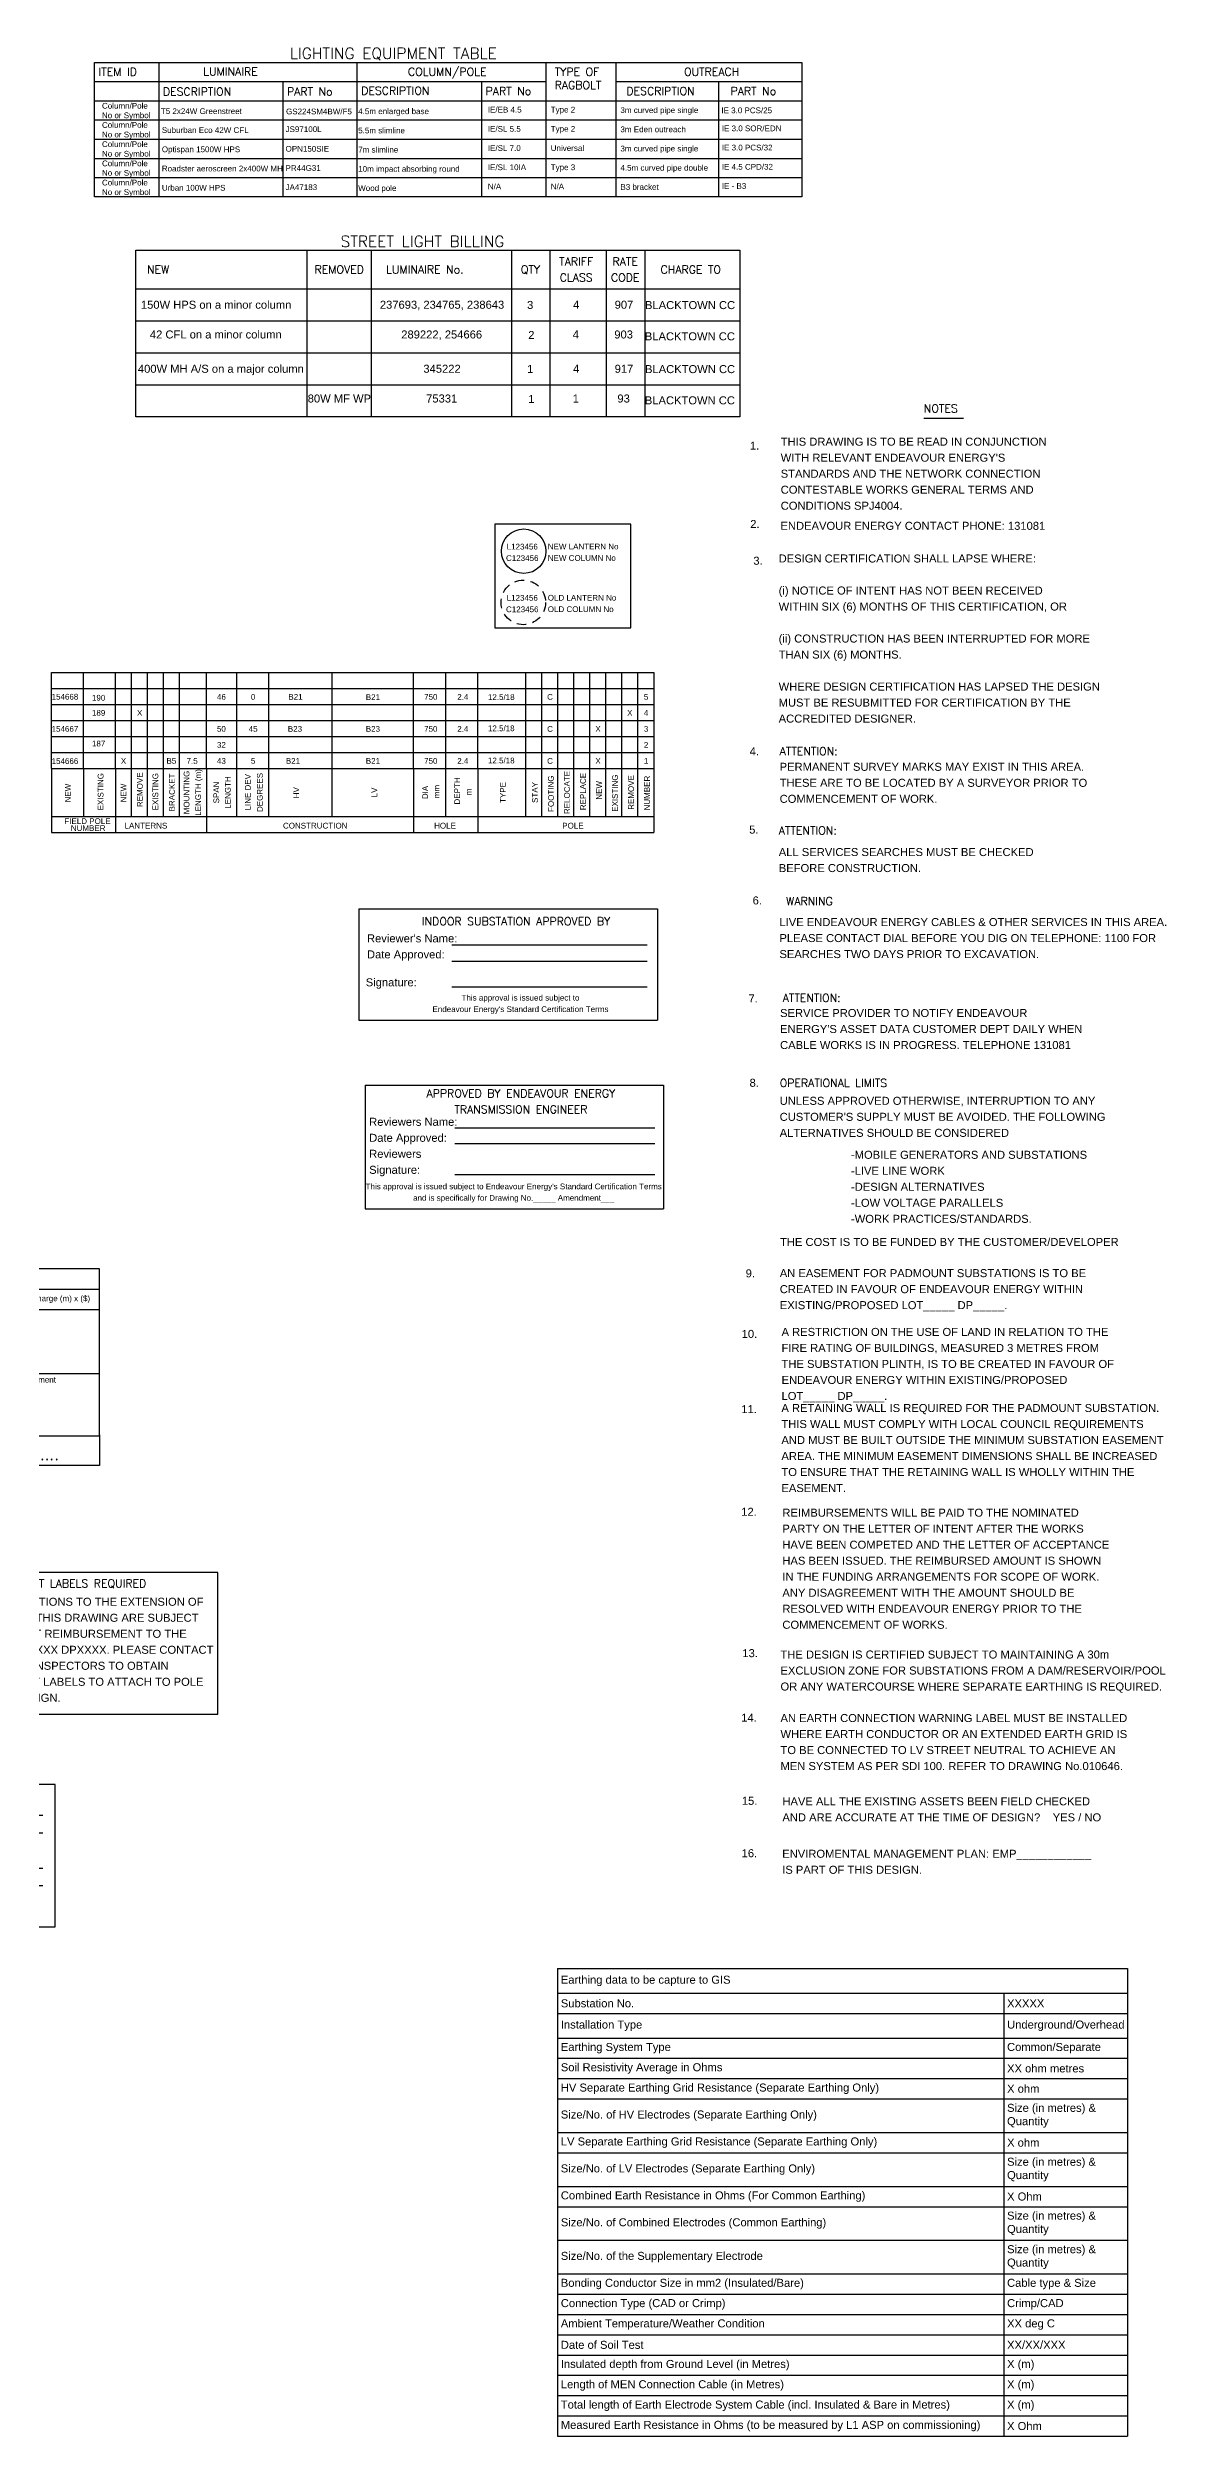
# Model space of a CAD drawing. Header units: metres. Extents: x -282 to 3977, y 160 to 949.
# Drawn here: x 2722 to 3071, y 203 to 949 of the extents above; entities that cross this region are included whole.
import ezdxf
from ezdxf.enums import TextEntityAlignment as Align

# ---------------------------------------------------------------- set-up
doc = ezdxf.new("R2010")
doc.units = ezdxf.units.M
doc.linetypes.add('Dash', pattern=[5, 3, -2])
doc.layers.get('0').update_dxf_attribs({"color": 6})
doc.layers.add('Notes', color=7, linetype='Continuous')
doc.styles.add('Elec', font='romand__.ttf')
doc.styles.get("Standard").update_dxf_attribs({"font": 'ARIAL.TTF'})

# ---------------------------------------------------------------- blocks, each defined once
blk = doc.blocks.new('NOTE-LIGHTING-EQUIPMENT')
at = {"lineweight": -3}
for p, q in [((20.11, 42), (20.11, 0)), ((81.95, 42), (81.95, 0)), ((140.88, 42), (140.88, 0)), ((162.78, 42), (162.78, 0)), ((0, 36), (140.88, 36)), ((0, 30), (220.89, 30)), ((58.85, 36), (58.85, 0)), ((81.95, 36), (120.88, 36)), ((120.88, 36), (120.88, 0)), ((162.78, 36), (220.89, 36)), ((194.84, 36), (194.84, 0)), ((0, 24), (220.89, 24)), ((0, 18), (220.89, 18)), ((0, 12), (220.89, 12)), ((0, 6), (220.89, 6))]:
    blk.add_line(p, q, dxfattribs=at)
blk.add_lwpolyline([(0, 42), (220.89, 42), (220.89, 0), (0, 0)], close=True, dxfattribs=at)
at = {"color": 7, "lineweight": -3, "style": 'Elec'}
blk.add_text('LIGHTING EQUIPMENT TABLE', height=3.5, dxfattribs=at).set_placement((60.97, 42), align=Align.BOTTOM_LEFT)
at = {"color": 7, "lineweight": -3, "char_height": 2.5, "attachment_point": 1, "style": 'Elec'}
for s, insert, width in [('ITEM ID', (1.25, 40.31), 14.1271), ('LUMINAIRE', (33.95, 40.36), 23.4899), ('COLUMN/POLE', (97.88, 40.31), 36.4143), ('TYPE OF RAGBOLT', (143.7, 40.31), 17.0024), ('OUTREACH', (184.08, 40.31), 19.158), ('DESCRIPTION', (21.36, 34.09), 23.5306), ('PART No', (60.1, 34.13), 16.3394), ('DESCRIPTION', (83.27, 34.39), 23.5306), ('PART No', (122.13, 34.29), 16.3394), ('DESCRIPTION', (166.09, 34.29), 23.5306), ('PART No', (198.6, 34.29), 16.3394)]:
    blk.add_mtext(s, dxfattribs=dict(at, insert=insert, width=width))
at = {"color": 7, "lineweight": -3, "char_height": 1.79, "attachment_point": 1}
for s, insert, width in [('Column/Pole No or Symbol', (2.34, 29.33), 16.7295), ('Column/Pole No or Symbol', (2.34, 23.33), 16.7295), ('T5 2x24W Greenstreet', (20.72, 27.64), 25.9591), ('GS224SM4BW/F5', (59.81, 27.55), 23.7687), ('4.5m enlarged base', (82.34, 27.61), 25.8011), ('IE/EB 4.5', (122.82, 28.11), 17.7154), ('Type 2', (142.46, 28.11), 17.7154), ('3m curved pipe single', (164.22, 27.96), 29.1779), ('IE 3.0 PCS/25', (195.74, 27.9), 24.0539), ('Column/Pole No or Symbol', (2.34, 17.33), 16.7295), ('Suburban Eco 42W CFL', (21.03, 21.72), 29.6917), ('Optispan 1500W HPS', (21.03, 15.72), 29.6917), ('JS97100L', (59.66, 22.01), 11.5881), ('OPN150SIE', (59.66, 15.89), 9.0241), ('5.5m slimline', (82.34, 21.61), 25.9455), ('7m slimline', (82.34, 15.61), 25.9455), ('IE/SL 5.5', (122.82, 22.11), 17.4265), ('IE/SL 7.0', (122.82, 16.11), 17.4265), ('Type 2', (142.46, 22.11), 17.4265), ('Universal', (142.46, 16.11), 17.4265), ('3m Eden outreach', (164.22, 21.96), 29.3223), ('3m curved pipe single', (164.22, 15.96), 29.3223), ('IE 3.0 SOR/EDN', (195.88, 22.27), 21.8623), ('IE 3.0 PCS/32', (195.88, 16.27), 21.8623), ('Column/Pole No or Symbol', (2.34, 11.33), 16.7295), ('Roadster aeroscreen 2x400W MH', (21.03, 9.72), 37.9738), ('PR44G31', (59.66, 9.89), 9.0241), ('10m impact absorbing round', (82.34, 9.61), 39.0822), ('IE/SL 10IA', (122.82, 10.11), 17.4265), ('Type 3', (142.46, 10.11), 17.4265), ('4.5m curved pipe double', (164.22, 9.96), 29.3223), ('IE 4.5 CPD/32', (195.88, 10.27), 21.8623), ('Column/Pole No or Symbol', (2.34, 5.33), 16.7295), ('Urban 100W HPS', (21.03, 3.72), 29.6917), ('JA47183', (59.66, 3.89), 9.0241), ('Wood pole', (82.34, 3.61), 25.9455), ('N/A', (122.82, 4.11), 17.4265), ('N/A', (142.46, 4.11), 17.4265), ('B3 bracket', (164.22, 3.96), 29.3223), ('IE - B3', (195.88, 4.27), 21.8623)]:
    blk.add_mtext(s, dxfattribs=dict(at, insert=insert, width=width))
blk = doc.blocks.new('NOTE_LANTERN-COLUMN-NUM')
blk.add_lwpolyline([(0, 0), (42.480708, 0), (42.480708, 32.366649), (0, 32.366649)], close=True)
blk.add_circle((9.017318, 23.946268), 6.94737)
at = {"linetype": 'Dash'}
blk.add_circle((8.905992, 7.946268), 6.94737, dxfattribs=at)
at = {"color": 7, "char_height": 1.79, "line_spacing_factor": 1.2}
for s, insert, attachment_point in [('L123456\\PC123456', (8.557972, 23.574377), 5), ('NEW LANTERN No\\PNEW COLUMN No', (16.525708, 23.607013), 4), ('L123456\\PC123456', (8.557972, 7.574377), 5), ('OLD LANTERN No\\POLD COLUMN No', (16.525708, 7.607013), 4)]:
    blk.add_mtext(s, dxfattribs=dict(at, insert=insert, attachment_point=attachment_point))
blk = doc.blocks.new('NOTE_POLE-LEGEND')
for p, q in [((-0.01, 45), (-0.01, 50)), ((-0.01, 40), (-0.01, 45)), ((0, 50), (188.05, 50)), ((0.02, 45), (188.05, 45)), ((9.99, 45), (9.99, 50)), ((9.99, 45), (9.99, 50)), ((9.99, 40), (9.99, 45)), ((9.99, 40), (9.99, 45)), ((13.05, 50), (188.05, 50)), ((13.05, 45), (188.05, 45)), ((19.99, 45), (19.99, 50)), ((19.99, 40), (19.99, 45)), ((24.99, 45), (24.99, 50)), ((24.99, 40), (24.99, 45)), ((29.99, 45), (29.99, 50)), ((29.99, 40), (29.99, 45)), ((34.99, 45), (34.99, 50)), ((34.99, 40), (34.99, 45)), ((39.92, 45), (39.92, 50)), ((39.92, 40), (39.92, 45)), ((48.32, 45), (48.32, 50)), ((48.32, 40), (48.32, 45)), ((57.85, 45), (57.85, 50)), ((57.85, 40), (57.85, 45)), ((67.85, 45), (67.85, 50)), ((67.85, 40), (67.85, 45)), ((87.49, 50), (87.49, 5.03)), ((113.05, 45), (113.05, 50)), ((113.05, 40), (113.05, 45)), ((123.05, 45), (123.05, 50)), ((123.05, 40), (123.05, 45)), ((133.05, 45), (133.05, 50)), ((133.05, 40), (133.05, 45)), ((148.05, 45), (148.05, 50)), ((148.05, 40), (148.05, 45)), ((153.05, 45), (153.05, 50)), ((153.05, 40), (153.05, 45)), ((158.05, 45), (158.05, 50)), ((158.05, 40), (158.05, 45)), ((163.05, 45), (163.05, 50)), ((163.05, 40), (163.05, 45)), ((168.05, 45), (168.05, 50)), ((168.05, 40), (168.05, 45)), ((173.05, 45), (173.05, 50)), ((173.05, 40), (173.05, 45)), ((178.05, 45), (178.05, 50)), ((178.05, 40), (178.05, 45)), ((183.05, 45), (183.05, 50)), ((183.05, 40), (183.05, 45)), ((188.05, 50), (188.05, 45)), ((188.05, 45), (188.05, 40)), ((-0.01, 35), (-0.01, 40)), ((0.02, 40), (188.05, 40)), ((9.99, 35), (9.99, 40)), ((9.99, 35), (9.99, 40)), ((13.05, 40), (188.05, 40)), ((19.99, 35), (19.99, 40)), ((24.99, 35), (24.99, 40)), ((29.99, 35), (29.99, 40)), ((34.99, 35), (34.99, 40)), ((39.92, 35), (39.92, 40)), ((48.32, 35), (48.32, 40)), ((57.85, 35), (57.85, 40)), ((67.85, 35), (67.85, 40)), ((113.05, 35), (113.05, 40)), ((123.05, 35), (123.05, 40)), ((133.05, 35), (133.05, 40)), ((148.05, 35), (148.05, 40)), ((153.05, 35), (153.05, 40)), ((158.05, 35), (158.05, 40)), ((163.05, 35), (163.05, 40)), ((168.05, 35), (168.05, 40)), ((173.05, 35), (173.05, 40)), ((178.05, 35), (178.05, 40)), ((183.05, 35), (183.05, 40)), ((188.05, 40), (188.05, 35)), ((-0.01, 30), (-0.01, 35)), ((-0.01, 25), (-0.01, 30)), ((0.02, 35), (188.05, 35)), ((0.02, 30), (188.05, 30)), ((9.99, 30), (9.99, 35)), ((9.99, 30), (9.99, 35)), ((9.99, 25), (9.99, 30)), ((9.99, 25), (9.99, 30)), ((13.05, 35), (188.05, 35)), ((13.05, 30), (188.05, 30)), ((19.99, 30), (19.99, 35)), ((19.99, 25), (19.99, 30)), ((24.99, 30), (24.99, 35)), ((24.99, 25), (24.99, 30)), ((29.99, 30), (29.99, 35)), ((29.99, 25), (29.99, 30)), ((34.99, 30), (34.99, 35)), ((34.99, 25), (34.99, 30)), ((39.92, 30), (39.92, 35)), ((39.92, 25), (39.92, 30)), ((48.32, 30), (48.32, 35)), ((48.32, 25), (48.32, 30)), ((57.85, 30), (57.85, 35)), ((57.85, 25), (57.85, 30)), ((67.85, 30), (67.85, 35)), ((67.85, 25), (67.85, 30)), ((113.05, 30), (113.05, 35)), ((113.05, 25), (113.05, 30)), ((123.05, 30), (123.05, 35)), ((123.05, 25), (123.05, 30)), ((133.05, 30), (133.05, 35)), ((133.05, 25), (133.05, 30)), ((148.05, 30), (148.05, 35)), ((148.05, 25), (148.05, 30)), ((153.05, 30), (153.05, 35)), ((153.05, 25), (153.05, 30)), ((158.05, 30), (158.05, 35)), ((158.05, 25), (158.05, 30)), ((163.05, 30), (163.05, 35)), ((163.05, 25), (163.05, 30)), ((168.05, 30), (168.05, 35)), ((168.05, 25), (168.05, 30)), ((173.05, 30), (173.05, 35)), ((173.05, 25), (173.05, 30)), ((178.05, 30), (178.05, 35)), ((178.05, 25), (178.05, 30)), ((183.05, 30), (183.05, 35)), ((183.05, 25), (183.05, 30)), ((188.05, 35), (188.05, 30)), ((188.05, 30), (188.05, 25)), ((-0.01, 20), (-0.01, 25)), ((0, 25), (188.05, 25)), ((9.99, 20), (9.99, 25)), ((9.99, 20), (9.99, 25)), ((13.05, 25), (188.05, 25)), ((19.99, 20), (19.99, 25)), ((24.99, 20), (24.99, 25)), ((29.99, 20), (29.99, 25)), ((34.99, 20), (34.99, 25)), ((39.92, 20), (39.92, 25)), ((48.32, 20), (48.32, 25)), ((57.85, 20), (57.85, 25)), ((67.85, 20), (67.85, 25)), ((113.05, 20), (113.05, 25)), ((123.05, 20), (123.05, 25)), ((133.05, 20), (133.05, 25)), ((148.05, 20), (148.05, 25)), ((153.05, 20), (153.05, 25)), ((158.05, 20), (158.05, 25)), ((163.05, 20), (163.05, 25)), ((168.05, 20), (168.05, 25)), ((173.05, 20), (173.05, 25)), ((178.05, 20), (178.05, 25)), ((183.05, 20), (183.05, 25)), ((188.05, 25), (188.05, 20)), ((-0.01, 20), (-0.01, 0)), ((0, 20), (188.05, 20)), ((9.99, 20), (9.99, 5)), ((13.05, 20), (188.05, 20)), ((19.99, 20), (19.99, 0)), ((24.99, 5), (24.99, 20)), ((29.99, 5), (29.99, 20)), ((34.99, 5), (34.99, 20)), ((39.92, 5), (39.92, 20)), ((48.32, 20), (48.32, 0)), ((57.85, 5), (57.85, 20)), ((67.85, 5), (67.85, 20)), ((113.05, 20), (113.05, 0)), ((123.05, 5), (123.05, 20)), ((133.05, 20), (133.05, 0)), ((148.05, 5), (148.05, 20)), ((153.05, 5), (153.05, 20)), ((158.05, 5), (158.05, 20)), ((163.05, 5), (163.05, 20)), ((168.05, 5), (168.05, 20)), ((173.05, 5), (173.05, 20)), ((178.05, 5), (178.05, 20)), ((183.05, 5), (183.05, 20)), ((188.05, 20), (188.05, 0)), ((0, 5), (188.05, 5)), ((0, 0), (188.05, 0))]:
    blk.add_line(p, q)
at = {"color": 7, "lineweight": -3}
for s, p in [('154668', (8.34, 40.98)), ('190', (16.77, 40.66)), ('189', (16.77, 35.95)), ('154667', (8.34, 30.92)), ('154666', (8.34, 20.86)), ('187', (16.77, 26.36))]:
    blk.add_text(s, height=1.79, dxfattribs=at).set_placement(p, align=Align.BOTTOM_RIGHT)
for s, p in [('X', (27.49, 37.36)), ('46', (53.02, 42.36)), ('0', (62.93, 42.36)), ('B21', (76.14, 42.36)), ('B21', (100.32, 42.29)), ('750', (118.4, 42.36)), ('2.4', (128.4, 42.36)), ('12.5/18', (140.4, 42.29)), ('C', (155.63, 42.36)), ('X', (180.54, 37.36)), ('4', (185.63, 37.36)), ('5', (185.63, 42.36)), ('50', (53.02, 32.36)), ('45', (62.93, 32.36)), ('B23', (75.98, 32.36)), ('B23', (100.32, 32.36)), ('750', (118.4, 32.36)), ('2.4', (128.4, 32.36)), ('12.5/18', (140.4, 32.54)), ('C', (155.63, 32.36)), ('X', (170.63, 32.36)), ('3', (185.63, 32.36)), ('X', (22.46, 22.36)), ('B5', (37.4, 22.36)), ('7.5', (43.87, 22.36)), ('43', (53.02, 22.36)), ('32', (53.02, 27.36)), ('5', (62.93, 22.36)), ('B21', (75.37, 22.36)), ('B21', (100.32, 22.36)), ('750', (118.4, 22.36)), ('2.4', (128.4, 22.36)), ('12.5/18', (140.4, 22.48)), ('C', (155.63, 22.36)), ('X', (170.63, 22.36)), ('2', (185.63, 27.36)), ('1', (185.63, 22.36))]:
    blk.add_text(s, height=1.79, dxfattribs=at).set_placement(p, align=Align.MIDDLE_CENTER)
for s, p in [('NEW', (6.53, 9.41)), ('NEW', (23.9, 9.41)), ('REMOVE', (28.99, 7.93)), ('mm', (121.65, 10.7)), ('m', (131.65, 11.6))]:
    blk.add_text(s, height=1.79, rotation=90, dxfattribs=at).set_placement(p, align=Align.BOTTOM_LEFT)
for s, p in [('EXISTING', (16.73, 12.74)), ('EXISTING', (33.83, 12.74)), ('BRACKET', (39.01, 12.5)), ('MOUNTING', (43.57, 12.5)), ('LENGTH (m)', (47.17, 12.5)), ('SPAN', (52.85, 12.5)), ('LENGTH', (56.45, 12.5)), ('LINE DEV', (62.7, 12.57)), ('DEGREES', (66.45, 12.5)), ('DEPTH', (128.05, 12.98)), ('TYPE', (142.35, 12.5)), ('STAY', (152.35, 12.5)), ('FOOTING', (157.35, 12.12)), ('RELOCATE', (162.35, 12.5)), ('REPLACE', (167.35, 12.79)), ('NEW', (172.35, 13.17)), ('EXISTING', (177.35, 12.3)), ('REMOVE', (182.35, 12.5)), ('NUMBER', (187.35, 12.31)), ('HV', (77.83, 12.43)), ('LV', (102.2, 12.5)), ('DIA', (118.05, 12.5))]:
    blk.add_text(s, height=1.79, rotation=90, dxfattribs=at).set_placement(p, align=Align.BOTTOM_CENTER)
for s, p in [('FIELD POLE', (3.97, 2.1)), ('NUMBER', (6, -0.06)), ('LANTERNS', (22.78, 0.7)), ('CONSTRUCTION', (72.24, 0.7)), ('HOLE', (119.44, 0.7)), ('POLE', (159.44, 0.7))]:
    blk.add_text(s, height=1.79, dxfattribs=at).set_placement(p, align=Align.BOTTOM_LEFT)
blk = doc.blocks.new('NOTE_LIGHTING-DETAILS')
for p, q in [((53.38, 52), (53.38, 0)), ((73.53, 52), (73.53, 0)), ((117.33, 52), (117.33, 0)), ((129.33, 52), (129.33, 0)), ((146.9, 52), (146.9, 0)), ((158.9, 52), (158.9, 0)), ((0, 40), (188.58, 40)), ((0, 30), (188.58, 30)), ((0, 20), (188.58, 20)), ((0, 10), (188.58, 10))]:
    blk.add_line(p, q)
blk.add_lwpolyline([(0, 0), (0, 52), (188.58, 52), (188.58, 0)], close=True)
at = {"color": 7, "lineweight": -3, "style": 'Elec'}
blk.add_text('STREET LIGHT BILLING', height=3.5, dxfattribs=at).set_placement((89.52, 52), align=Align.BOTTOM_CENTER)
for s, p in [('NEW', (6.97, 46)), ('REMOVED', (63.52, 46)), ('LUMINAIRE No.', (90.24, 46)), ('QTY', (123.23, 46)), ('CHARGE TO', (173.29, 45.99))]:
    blk.add_text(s, height=2.5, dxfattribs=at).set_placement(p, align=Align.MIDDLE_CENTER)
at = {"color": 7, "lineweight": -3}
for s, p in [('150W HPS on a minor column', (25.08, 35)), ('237693, 234765, 238643', (95.62, 35)), ('3', (123.14, 34.94)), ('4', (137.5, 35)), ('907', (152.43, 35)), ('BLACKTOWN CC', (173.07, 34.89)), ('42 CFL on a minor column', (24.97, 25.71)), ('289222, 254666', (95.51, 25.71)), ('2', (123.51, 25.55)), ('4', (137.39, 25.71)), ('903', (152.32, 25.71)), ('BLACKTOWN CC', (173.01, 25.13)), ('400W MH A/S on a major column', (26.56, 15)), ('345222', (95.62, 15)), ('1', (123.14, 14.94)), ('4', (137.5, 15)), ('917', (152.43, 15)), ('BLACKTOWN CC', (173.07, 14.89)), ('80W MF WP', (63.57, 5.71)), ('75331', (95.51, 5.71)), ('1', (123.51, 5.55)), ('1', (137.39, 5.71)), ('93', (152.32, 5.71)), ('BLACKTOWN CC', (173.01, 5.13))]:
    blk.add_text(s, height=2.5, dxfattribs=at).set_placement(p, align=Align.MIDDLE_CENTER)
at = {"color": 7, "lineweight": -3, "insert": (137.5, 46), "char_height": 2.5, "width": 12.4343, "attachment_point": 5, "line_spacing_factor": 1.2, "style": 'Elec'}
blk.add_mtext('TARIFF CLASS', dxfattribs=at)
at = {"color": 7, "lineweight": -3, "insert": (152.81, 46), "char_height": 2.5, "attachment_point": 5, "line_spacing_factor": 1.2, "style": 'Elec'}
blk.add_mtext('RATE\\PCODE', dxfattribs=at)
blk = doc.blocks.new('NOTE_CERTIFIED-BY-IE')
at = {"color": 7, "linetype": 'Continuous', "lineweight": -3}
for p, q in [((21.25, 34.9), (73.15, 34.9)), ((25.46, 29.41), (73.15, 29.41)), ((2.51, 18.32), (73.15, 18.32)), ((20.45, 12.96), (73.15, 12.96))]:
    blk.add_line(p, q, dxfattribs=at)
blk.add_lwpolyline([(0, 0), (76.98, 0), (76.98, 44.52), (0, 44.52)], close=True)
at = {"color": 7, "lineweight": -3}
for s, p in [('Amendment:', (1.7, 35.94)), ('Date Approved:', (1.37, 30.47)), ("Examiner's Signature:", (1.37, 25.01))]:
    blk.add_text(s, height=2.5, dxfattribs=at).set_placement(p, align=Align.MIDDLE_LEFT)
at = {"color": 7, "lineweight": -3, "style": 'Elec'}
blk.add_text('CERTIFIED BY ENDEAVOUR ENERGY', height=2.52, dxfattribs=at).set_placement((38.51, 41.58), align=Align.MIDDLE_CENTER)
at = {"color": 7, "lineweight": -3}
blk.add_text('Print Name:', height=2.5, dxfattribs=at).set_placement((2.4, 11.95), align=Align.BOTTOM_LEFT)
at = {"color": 7, "lineweight": -3, "insert": (38.49, 5.99), "char_height": 1.79, "attachment_point": 5, "line_spacing_factor": 1.2}
blk.add_mtext("This Certification is issued subject to \\PEndeavour Energy's \\PStandard Certification Terms", dxfattribs=at)
blk = doc.blocks.new('NOTE_MAIN')
blk.add_line((-6.23, -3.03), (6.19, -3.03))
at = {"color": 7, "lineweight": -3, "style": 'Elec'}
for s, p in [('NOTES', (-6.25, 1.25)), ('ATTENTION:', (-51.25, -105.85)), ('ATTENTION:', (-51.52, -130.59)), ('ATTENTION:', (-50.31, -182.91)), ('OPERATIONAL LIMITS', (-51.24, -209.48))]:
    blk.add_text(s, height=2.5, dxfattribs=at).set_placement(p, align=Align.TOP_LEFT)
at = {"color": 7, "lineweight": -3}
for s, p in [('1.', (-60.54, -10.4)), ('2.', (-60.43, -34.86)), ('ENDEAVOUR ENERGY CONTACT PHONE: 131081', (-50.99, -35.43)), ('4.', (-60.62, -105.88)), ('7.', (-60.98, -183.07)), ('8.', (-60.65, -209.41)), ('THE COST IS TO BE FUNDED BY THE CUSTOMER/DEVELOPER', (-51.14, -259.14)), (' 9.', (-62.84, -268.95)), ('10.', (-63.11, -287.85)), ('11.', (-63.21, -311.36)), ('12.', (-63.25, -343.43))]:
    blk.add_text(s, height=2.5, dxfattribs=at).set_placement(p, align=Align.TOP_LEFT)
for s, p in [('3.', (-58.01, -47.59)), ('6.', (-58.23, -153.7))]:
    blk.add_text(s, height=2.5, dxfattribs=at).set_placement(p, align=Align.MIDDLE_CENTER)
blk.add_text('5.', height=2.5, dxfattribs=at).set_placement((-60.77, -133.58), align=Align.BOTTOM_LEFT)
at = {"color": 7, "lineweight": -3, "style": 'Elec'}
blk.add_text('WARNING', height=2.5, dxfattribs=at).set_placement((-41.95, -153.93), align=Align.MIDDLE_CENTER)
at = {"color": 7, "lineweight": -3}
for s, p in [('13.', (-62.9, -388.84)), ('14.', (-63.24, -409)), ('15.', (-63.06, -434.96)), ('16.', (-63.12, -451.33))]:
    blk.add_text(s, height=2.5, dxfattribs=at).set_placement(p, align=Align.MIDDLE_LEFT)
at = {"color": 7, "lineweight": -3, "char_height": 2.5, "attachment_point": 1, "line_spacing_factor": 1.2}
for s, insert, width in [("THIS DRAWING IS TO BE READ IN CONJUNCTION\\PWITH RELEVANT ENDEAVOUR ENERGY'S STANDARDS AND THE NETWORK CONNECTION CONTESTABLE WORKS GENERAL TERMS AND CONDITIONS SPJ4004.", (-50.92, -9.15), 83.7313), ('AN EASEMENT FOR PADMOUNT SUBSTATIONS IS TO BE CREATED IN FAVOUR OF ENDEAVOUR ENERGY WITHIN EXISTING/PROPOSED LOT_____ DP_____.', (-51.21, -268.88), 99.2306), ('A RESTRICTION ON THE USE OF LAND IN RELATION TO THE FIRE RATING OF BUILDINGS, MEASURED 3 METRES FROM THE SUBSTATION PLINTH, IS TO BE CREATED IN FAVOUR OF ENDEAVOUR ENERGY WITHIN EXISTING/PROPOSED LOT_____ DP_____.', (-50.66, -287.24), 104.2576), ('REIMBURSEMENTS WILL BE PAID TO THE NOMINATED PARTY ON THE LETTER OF INTENT AFTER THE WORKS HAVE BEEN COMPETED AND THE LETTER OF ACCEPTANCE HAS BEEN ISSUED. THE REIMBURSED AMOUNT IS SHOWN IN THE FUNDING ARRANGEMENTS FOR SCOPE OF WORK. ANY DISAGREEMENT WITH THE AMOUNT SHOULD BE RESOLVED WITH ENDEAVOUR ENERGY PRIOR TO THE COMMENCEMENT OF WORKS.', (-50.4, -343.71), 102.9732)]:
    blk.add_mtext(s, dxfattribs=dict(at, insert=insert, width=width))
at = {"color": 7, "lineweight": -3, "char_height": 2.5, "line_spacing_factor": 1.2}
for s, insert, attachment_point in [('DESIGN CERTIFICATION SHALL LAPSE WHERE:\\P\\P(i) NOTICE OF INTENT HAS NOT BEEN RECEIVED\\PWITHIN SIX (6) MONTHS OF THIS CERTIFICATION, OR\\P\\P(ii) CONSTRUCTION HAS BEEN INTERRUPTED FOR MORE \\PTHAN SIX (6) MONTHS.\\P\\PWHERE DESIGN CERTIFICATION HAS LAPSED THE DESIGN\\PMUST BE RESUBMITTED FOR CERTIFICATION BY THE \\PACCREDITED DESIGNER.', (-51.56, -45.64), 1), ('PERMANENT SURVEY MARKS MAY EXIST IN THIS AREA. \\PTHESE ARE TO BE LOCATED BY A SURVEYOR PRIOR TO \\PCOMMENCEMENT OF WORK.', (-51.25, -110.71), 1), ('ALL SERVICES SEARCHES MUST BE CHECKED \\PBEFORE CONSTRUCTION.', (-51.52, -144.88), 7), ('LIVE ENDEAVOUR ENERGY CABLES & OTHER SERVICES IN THIS AREA.\\PPLEASE CONTACT DIAL BEFORE YOU DIG ON TELEPHONE: 1100 FOR\\PSEARCHES TWO DAYS PRIOR TO EXCAVATION.', (-51.32, -165.48), 4), ("SERVICE PROVIDER TO NOTIFY ENDEAVOUR \\PENERGY'S ASSET DATA CUSTOMER DEPT DAILY WHEN\\PCABLE WORKS IS IN PROGRESS. TELEPHONE 131081", (-51.12, -187.62), 1), ("UNLESS APPROVED OTHERWISE, INTERRUPTION TO ANY \\PCUSTOMER'S SUPPLY MUST BE AVOIDED. THE FOLLOWING \\PALTERNATIVES SHOULD BE CONSIDERED", (-51.24, -215.05), 1), ('-MOBILE GENERATORS AND SUBSTATIONS\\P-LIVE LINE WORK\\P-DESIGN ALTERNATIVES\\P-LOW VOLTAGE PARALLELS\\P-WORK PRACTICES/STANDARDS.', (-28.98, -231.91), 1), ('A RETAINING WALL IS REQUIRED FOR THE PADMOUNT SUBSTATION.\\PTHIS WALL MUST COMPLY WITH LOCAL COUNCIL REQUIREMENTS\\PAND MUST BE BUILT OUTSIDE THE MINIMUM SUBSTATION EASEMENT\\PAREA. THE MINIMUM EASEMENT DIMENSIONS SHALL BE INCREASED\\PTO ENSURE THAT THE RETAINING WALL IS WHOLLY WITHIN THE\\PEASEMENT.', (-50.7, -311.01), 1), ('THE DESIGN IS CERTIFIED SUBJECT TO MAINTAINING A 30m \\PEXCLUSION ZONE FOR SUBSTATIONS FROM A DAM/RESERVOIR/POOL \\POR ANY WATERCOURSE WHERE SEPARATE EARTHING IS REQUIRED.', (-50.99, -388.01), 1), ('AN EARTH CONNECTION WARNING LABEL MUST BE INSTALLED \\PWHERE EARTH CONDUCTOR OR AN EXTENDED EARTH GRID IS \\PTO BE CONNECTED TO LV STREET NEUTRAL TO ACHIEVE AN \\PMEN SYSTEM AS PER SDI 100. REFER TO DRAWING No.010646.', (-50.99, -416.63), 4), ('HAVE ALL THE EXISTING ASSETS BEEN FIELD CHECKED\\PAND ARE ACCURATE AT THE TIME OF DESIGN?    YES / NO', (-50.39, -437.65), 4), ('ENVIROMENTAL MANAGEMENT PLAN: EMP____________\\PIS PART OF THIS DESIGN.', (-50.45, -454.02), 4)]:
    blk.add_mtext(s, dxfattribs=dict(at, insert=insert, attachment_point=attachment_point))
blk = doc.blocks.new('NOTE_APPROVAL_TRANS_ENG')
for p, q in [((0, 38.6), (0, 0)), ((0, 38.6), (93.17, 38.6)), ((93.17, 38.6), (93.17, 0)), ((0, 0), (93.17, 0))]:
    blk.add_line(p, q)
at = {"color": 7, "linetype": 'Continuous', "lineweight": -3}
for p, q in [((28, 25.28), (90.45, 25.28)), ((28, 20.43), (90.45, 20.43)), ((28, 10.76), (90.45, 10.76))]:
    blk.add_line(p, q, dxfattribs=at)
at = {"color": 7, "lineweight": -3, "insert": (48.65, 33.57), "char_height": 2.5, "attachment_point": 5, "line_spacing_factor": 1.2, "style": 'Elec'}
blk.add_mtext('APPROVED BY ENDEAVOUR ENERGY \\PTRANSMISSION ENGINEER', dxfattribs=at)
at = {"color": 7, "lineweight": -3, "insert": (1.27, 19.31), "char_height": 2.5, "attachment_point": 4, "line_spacing_factor": 1.2}
blk.add_mtext('Reviewers Name:\\PDate Approved:\\PReviewers \\PSignature:', dxfattribs=at)
at = {"color": 7, "lineweight": -3, "insert": (46.4, 4.94), "char_height": 1.79, "width": 92.4748, "attachment_point": 5, "line_spacing_factor": 1.2}
blk.add_mtext("This approval is issued subject to Endeavour Energy's Standard Certification Terms and is specifically for Drawing No._____ Amendment___", dxfattribs=at)
blk = doc.blocks.new('NOTE_APPROVAL_INDOOR_SUB')
for p, q in [((0, 34.8), (0, 0)), ((0, 34.8), (93.28, 34.8)), ((93.28, 34.8), (93.28, 0)), ((0, 0), (93.28, 0))]:
    blk.add_line(p, q)
at = {"color": 7, "linetype": 'Continuous', "lineweight": -3}
for p, q in [((29.04, 23.55), (90.01, 23.55)), ((29.04, 18.45), (90.01, 18.45)), ((29.04, 10.38), (90.01, 10.38))]:
    blk.add_line(p, q, dxfattribs=at)
at = {"color": 7, "lineweight": -3, "style": 'Elec'}
blk.add_text('INDOOR SUBSTATION APPROVED BY', height=2.5, dxfattribs=at).set_placement((49.12, 30.87), align=Align.MIDDLE_CENTER)
at = {"color": 7, "lineweight": -3}
blk.add_text('Signature:', height=2.5, dxfattribs=at).set_placement((2.19, 11.81), align=Align.MIDDLE_LEFT)
at = {"color": 7, "lineweight": -3, "line_spacing_factor": 1.2}
for s, insert, char_height, attachment_point in [("Reviewer's Name:\\PDate Approved:", (2.57, 22.66), 2.5, 4), ("This approval is issued subject to\\PEndeavour Energy's Standard Certification Terms", (50.5, 4.94), 1.79, 5)]:
    blk.add_mtext(s, dxfattribs=dict(at, insert=insert, char_height=char_height, attachment_point=attachment_point))
blk = doc.blocks.new('NOTE_REIMBURSE_LABELS')
blk.add_lwpolyline([(0, 0), (88.63, 0), (88.63, 44.22), (0, 44.22)], close=True)
at = {"color": 7, "lineweight": -3, "style": 'Elec'}
blk.add_text('REIMBURSEMENT LABELS REQUIRED', height=2.5, dxfattribs=at).set_placement((7.08, 40.79), align=Align.MIDDLE_LEFT)
at = {"color": 7, "lineweight": -3, "insert": (2.49, 20.05), "char_height": 2.5, "width": 85.8945, "attachment_point": 4, "line_spacing_factor": 1.2}
blk.add_mtext('FUTURE CONNECTIONS TO THE EXTENSION OF \\PHV/LV MAINS ON THIS DRAWING ARE SUBJECT \\PTO CAPITAL COST REIMBURSEMENT TO THE \\POWNERS OF LOTXXX DPXXXX. PLEASE CONTACT \\PTHE CONTRACT INSPECTORS TO OBTAIN \\PREIMBURSEMENT LABELS TO ATTACH TO POLE \\PXXX OF THIS DESIGN.', dxfattribs=at)
at = {"lineweight": -3, "flags": 3}
blk.add_attdef('ISI_MICROGDS_OBJECT_NAME', (0.62, -10.67), '', height=2.5, dxfattribs=at)
blk = doc.blocks.new('NOTE_NEW-DUCT-REQ')
for p, q in [((21.17, 55.01), (21.17, 0)), ((62.44, 55.01), (62.44, 0)), ((93.04, 55.01), (93.04, 0)), ((132.41, 55.01), (132.41, 0)), ((0.08, 28.71), (182.13, 28.71))]:
    blk.add_line(p, q)
blk.add_lwpolyline([(0, 61.37), (0, 9.22), (182.26, 9.22), (182.26, 61.37)], close=True)
for points in [[(0, 55.01), (182.26, 55.01)], [(0, 48.7), (182.26, 48.7)], [(182.26, 9.51), (182.26, 0), (0, 0), (0, 9.51)]]:
    blk.add_lwpolyline(points)
at = {"color": 7, "lineweight": 40}
blk.add_lwpolyline([(33.19, 44.52), (37.92, 44.52), (37.92, 30.24), (44.64, 30.24), (44.64, 44.52), (48.99, 44.52)], dxfattribs=at)
for centre in [(41.31, 39.45), (41.27, 33.49), (38.31, 20.71), (44.25, 20.71), (38.26, 14.75), (44.21, 14.75)]:
    blk.add_circle(centre, 2.96, dxfattribs=at)
at = {"color": 7, "lineweight": -3, "style": 'Elec'}
for s, p in [('DUCT BREAKDOWN TABLE', (91.02, 57.87)), ('TOTAL', (51.07, 4.23)), ('...........', (77.73, 3.22))]:
    blk.add_text(s, height=3.5, dxfattribs=at).set_placement(p, align=Align.MIDDLE_CENTER)
at = {"color": 7, "lineweight": -3}
for s, p in [('(New Duct)', (41.62, 47.74)), ('(Existing Duct)', (41.43, 26.37))]:
    blk.add_text(s, height=1.79, dxfattribs=at).set_placement(p, align=Align.TOP_CENTER)
at = {"color": 7, "lineweight": -3, "style": 'Elec'}
for s, p in [('$..................', (94.44, 1.65)), ('$...................', (138.16, 1.65))]:
    blk.add_text(s, height=3.5, dxfattribs=at).set_placement(p)
at = {"color": 1, "lineweight": -3, "attachment_point": 1}
for s, insert, char_height, width in [('{\\C7;Route}', (4.87, 53.45), 2.5, 21.3007), ('{\\C7;Configuration}', (31.1, 53.42), 2.5, 31.8297), ('{\\C7;Route Length (m)}', (64.1, 53.25), 2.5, 28.8337), ('{\\C7;Reimbursement (m) x ($)}', (93.66, 53.27), 2.5, 38.7746), ('{\\C7;Existing Duct Usage Charge (m) x ($)}', (137.83, 53.05), 1.79, 41.6723), ('{\\C7;Route Length x Reimbursement Amount}', (93.68, 48.1), 1.79, 37.9135), ('{\\C7;A - B}', (4.97, 40.48), 3.5911, 11.2588), ('{\\C7;Route Length x Reimbursement Amount}', (133.4, 27.66), 1.79, 37.9135), ('{\\C7;B - C}', (4.97, 20.98), 3.5911, 11.2588)]:
    blk.add_mtext(s, dxfattribs=dict(at, insert=insert, char_height=char_height, width=width))
blk = doc.blocks.new('*T624')
at = {"layer": 'Notes', "lineweight": -2, "ltscale": 0.5}
for p, q in [((0, 0), (177.9, 0)), ((0, 0), (0, -146.08)), ((177.9, 0), (177.9, -146.08)), ((0, -7.7), (177.9, -7.7)), ((0, -14.04), (177.9, -14.04)), ((139.34, -7.7), (139.34, -146.08)), ((0, -21.7), (177.9, -21.7)), ((0, -28.03), (177.9, -28.03)), ((0, -34.36), (177.9, -34.36)), ((0, -40.72), (177.9, -40.72)), ((0, -51.21), (177.9, -51.21)), ((0, -57.56), (177.9, -57.56)), ((0, -68.05), (177.9, -68.05)), ((0, -74.39), (177.9, -74.39)), ((0, -84.88), (177.9, -84.88)), ((0, -95.37), (177.9, -95.37)), ((0, -101.71), (177.9, -101.71)), ((0, -108.05), (177.9, -108.05)), ((0, -114.38), (177.9, -114.38)), ((0, -120.71), (177.9, -120.71)), ((0, -127.05), (177.9, -127.05)), ((0, -133.39), (177.9, -133.39)), ((0, -139.74), (177.9, -139.74)), ((0, -146.08), (177.9, -146.08))]:
    blk.add_line(p, q, dxfattribs=at)
at = {"layer": 'Notes', "color": 0, "ltscale": 0.5, "char_height": 2.5, "attachment_point": 4}
for s, insert, width in [('Earthing data to be capture to GIS', (1, -3.85), 175.9046), ('Substation No. ', (1, -10.87), 137.3445), ('XXXXX', (140.34, -10.87), 36.5601), ('Installation Type', (1, -17.87), 137.3445), ('Underground/Overhead', (140.34, -17.87), 36.5601), ('Soil Resistivity Average in Ohms', (1, -31.2), 137.3445), ('Earthing System Type', (1, -24.86), 137.3445), ('XX ohm metres', (140.34, -31.2), 36.5601), ('Common/Separate', (140.34, -24.86), 36.5601), ('HV Separate Earthing Grid Resistance (Separate Earthing Only)', (1, -37.54), 137.3445), ('X ohm', (140.34, -37.54), 36.5601), ('Size/No. of HV Electrodes (Separate Earthing Only)', (1, -45.96), 137.3445), ('Size (in metres) & Quantity', (140.34, -45.96), 36.5601), ('LV Separate Earthing Grid Resistance (Separate Earthing Only)', (1, -54.38), 137.3445), ('X ohm', (140.34, -54.38), 36.5601), ('Size (in metres) & Quantity', (140.34, -62.8), 36.5601), ('Size/No. of LV Electrodes (Separate Earthing Only)', (1, -62.8), 137.3445), ('Combined Earth Resistance in Ohms (For Common Earthing)', (1, -71.22), 137.3445), ('X Ohm', (140.34, -71.22), 36.5601), ('Size/No. of Combined Electrodes (Common Earthing)', (1, -79.63), 137.3445), ('Size (in metres) & Quantity', (140.34, -79.63), 36.5601), ('Size/No. of the Supplementary Electrode', (1, -90.12), 137.3445), ('Size (in metres) & Quantity', (140.34, -90.12), 36.5601), ('Bonding Conductor Size in mm2 (Insulated/Bare)', (1, -98.54), 137.3445), ('Cable type & Size', (140.34, -98.54), 36.5601), ('Connection Type (CAD or Crimp)', (1, -104.88), 137.3445), ('Crimp/CAD', (140.34, -104.88), 36.5601), ('Ambient Temperature/Weather Condition', (1, -111.21), 137.3445), ('XX deg C', (140.34, -111.21), 36.5601), ('Date of Soil Test', (1, -117.55), 137.3445), ('XX/XX/XXX', (140.34, -117.55), 36.5601), ('Insulated depth from Ground Level (in Metres)', (1, -123.88), 137.3445), ('X (m)', (140.34, -123.88), 36.5601), ('Length of MEN Connection Cable (in Metres)', (1, -130.22), 137.3445), ('X (m)', (140.34, -130.22), 36.5601), ('Total length of Earth Electrode System Cable (incl. Insulated & Bare in Metres)', (1, -136.57), 137.3445), ('Measured Earth Resistance in Ohms (to be measured by L1 ASP on commissioning)', (1, -142.91), 137.3445), ('X (m)', (140.34, -136.57), 36.5601), ('X Ohm', (140.34, -142.91), 36.5601)]:
    blk.add_mtext(s, dxfattribs=dict(at, insert=insert, width=width))
blk = doc.blocks.new('NOTE_EARTH-DESIGN')
blk.add_blockref('*T624', (0, 146.08))

msp = doc.modelspace()

# ---------------------------------------------------------------- block references
at = {"layer": 'Notes'}
for name, p in [('NOTE-LIGHTING-EQUIPMENT', (2736.71, 902.11)), ('NOTE_LIGHTING-DETAILS', (2749.61, 833.39)), ('NOTE_MAIN', (3001.9, 836.01)), ('NOTE_LANTERN-COLUMN-NUM', (2861.72, 767.45)), ('NOTE_POLE-LEGEND', (2723.32, 703.53)), ('NOTE_APPROVAL_INDOOR_SUB', (2819.22, 644.92)), ('NOTE_APPROVAL_TRANS_ENG', (2821.21, 585.97)), ('NOTE_NEW-DUCT-REQ', (2555.97, 505.84)), ('NOTE_REIMBURSE_LABELS', (2686.56, 428.16)), ('NOTE_CERTIFIED-BY-IE', (2647.4, 361.64)), ('NOTE_EARTH-DESIGN', (2881.32, 202.56))]:
    msp.add_blockref(name, p, dxfattribs=at)

doc.saveas('drawing.dxf')
